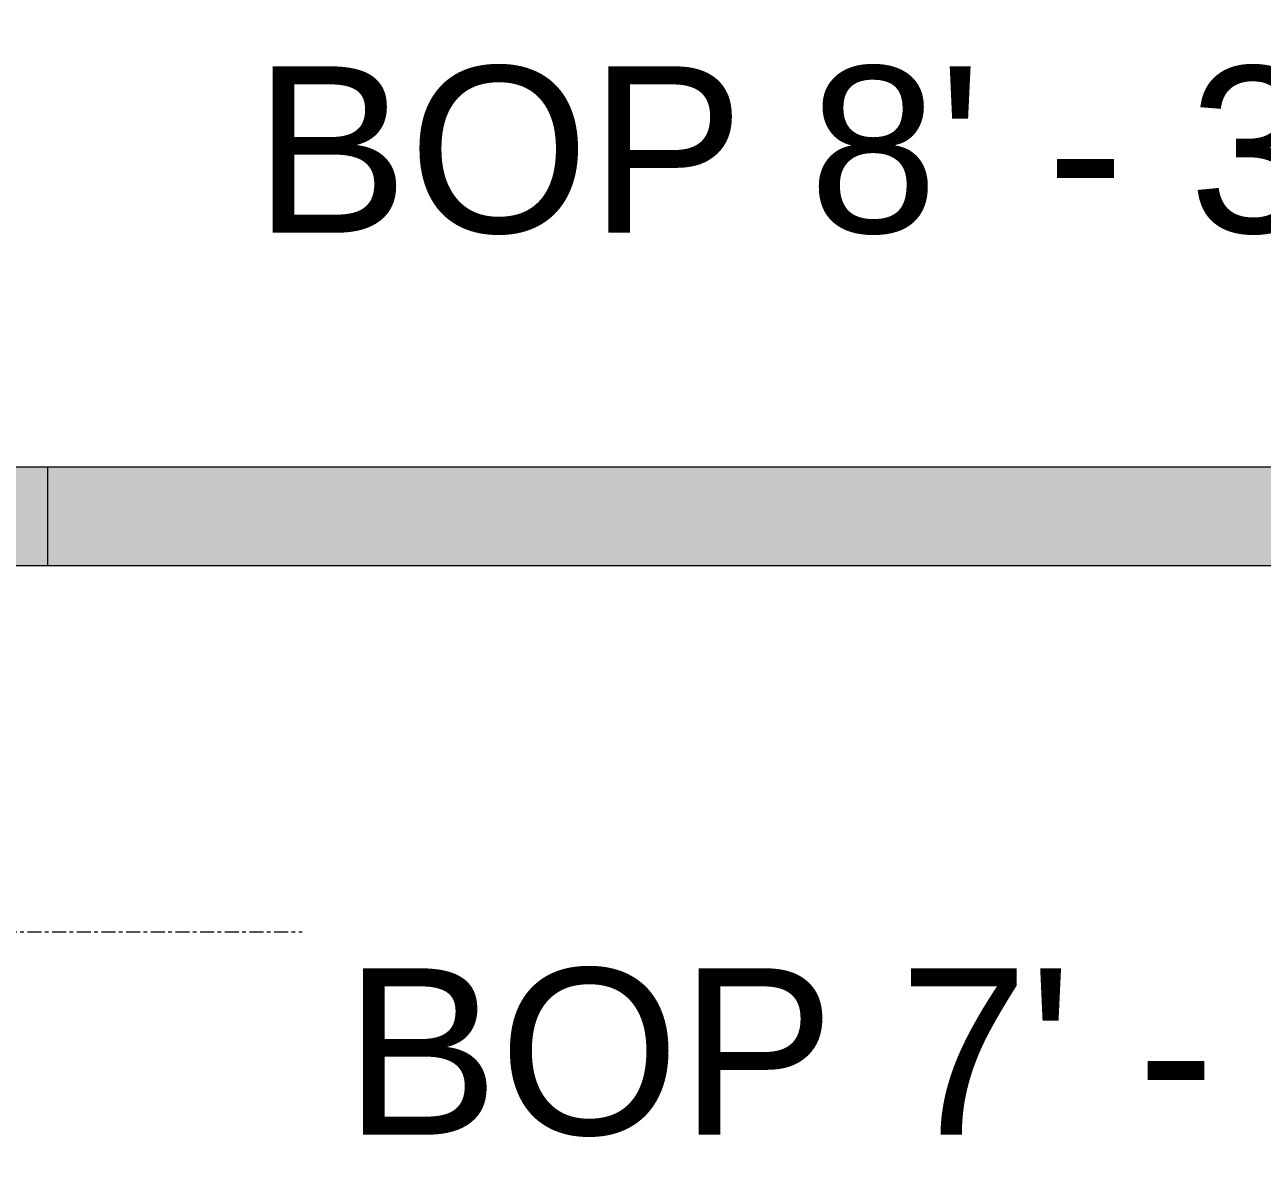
# Model space of a CAD drawing. Header units: inches. Extents: x -3679 to 241, y -496 to 1784.
# Drawn here: x -3189.61 to -3145.71, y 1108.33 to 1149.18 of the extents above; entities that cross this region are included whole.
import ezdxf

# ---------------------------------------------------------------- set-up
doc = ezdxf.new("R2010")
doc.units = ezdxf.units.IN
doc.header["$MEASUREMENT"] = 0
doc.linetypes.add('Grid Line', pattern=[0.875, 0.5, -0.125, 0.125, -0.125])
for name, color, linetype, lineweight in [('G-ANNO-DIMS', 251, 'Continuous', 9), ('P-PIPE', 1, 'Continuous', 9), ('S-GRID', 8, 'Continuous', 9)]:
    doc.layers.add(name, color=color, linetype=linetype, lineweight=lineweight)
doc.styles.add('Arial_1', font='arial.ttf', dxfattribs={"height": 5.901198})

msp = doc.modelspace()

# ---------------------------------------------------------------- hatches: boundary and pattern name
at = {"layer": 'P-PIPE'}
for points in [[(-3194.03, 1129.993), (-3193.93, 1129.993), (-3192.629, 1131.297), (-3192.176, 1131.75), (-3190.428, 1129.993), (-3188.794, 1129.993), (-3188.791, 1131.082), (-3188.794, 1133.493), (-3195.566, 1133.493), (-3195.562, 1132.624), (-3195.566, 1129.993)], [(-3167.049, 1129.993), (-3119.386, 1129.994), (-3119.382, 1131.079), (-3119.382, 1131.743), (-3188.79, 1131.743), (-3188.776, 1129.993), (-3183.89, 1129.993)]]:
    msp.add_hatch(color=256, dxfattribs=at).paths.add_polyline_path(points, flags=0)
h = msp.add_hatch(color=256, dxfattribs=at)
h.paths.add_polyline_path([(-3188.791, 1132.618), (-3188.79, 1132.618), (-3183.89, 1132.588)], flags=0)
h.paths.add_polyline_path([(-3124.947, 1131.743), (-3119.382, 1131.743), (-3119.386, 1133.493), (-3188.794, 1133.493), (-3188.791, 1132.618), (-3188.79, 1131.743), (-3133.368, 1131.743)], flags=0)

# ---------------------------------------------------------------- linework, layer by layer
for p, q in [((-3188.794, 1133.493), (-3195.566, 1133.493)), ((-3119.386, 1133.493), (-3188.794, 1133.493)), ((-3190.43, 1129.993), (-3188.794, 1129.993)), ((-3188.794, 1129.993), (-3119.386, 1129.993))]:
    msp.add_line(p, q, dxfattribs=at)
for start_param, end_param in [(6.154357, 6.283185), (6.025553, 6.283185), (5.796934, 6.021386), (5.763753, 5.795985), (5.501954, 5.760315), (5.502631, 5.759587), (5.240154, 5.498225), (5.240544, 5.497787), (4.978555, 5.235988), (4.978355, 5.236235), (4.716604, 4.974188), (4.716556, 4.974284), (4.454663, 4.712389), (4.454756, 4.712343), (4.192712, 4.45059), (4.192957, 4.450393), (3.668636, 3.926991), (3.669358, 3.92632), (3.930723, 4.18879), (3.931157, 4.188405), (3.536363, 3.665191), (3.407559, 3.536387), (3.274564, 3.403392), (3.145759, 3.274588)]:
    msp.add_ellipse((-3188.794, 1131.743), major_axis=(0, 1.75), ratio=0.002085, start_param=start_param, end_param=end_param, dxfattribs=at)
at = {"layer": 'S-GRID', "linetype": 'Grid Line'}
msp.add_line((-3666.394, 1117), (228, 1117), dxfattribs=at)

# ---------------------------------------------------------------- texts
at = {"layer": 'G-ANNO-DIMS', "insert": (-3181.498, 1147.707), "char_height": 5.9012, "width": 1.4210854715202e-13, "attachment_point": 1, "line_spacing_factor": 0.938532, "style": 'Arial_1', "bg_fill": 3, "box_fill_scale": 1.25, "bg_fill_color": 0, "bg_fill_transparency": 0}
msp.add_mtext('BOP 8\' - 3 1/4"', dxfattribs=at)

# ---------------------------------------------------------------- next in the draw order: texts
at = {"layer": 'G-ANNO-DIMS', "insert": (-3178.289, 1115.708), "char_height": 5.9012, "width": 64.872, "attachment_point": 1, "line_spacing_factor": 0.938532, "style": 'Arial_1', "bg_fill": 3, "box_fill_scale": 1.25, "bg_fill_color": 0, "bg_fill_transparency": 0}
msp.add_mtext('BOP 7\' - 3 1/4"', dxfattribs=at)

doc.saveas('drawing.dxf')
